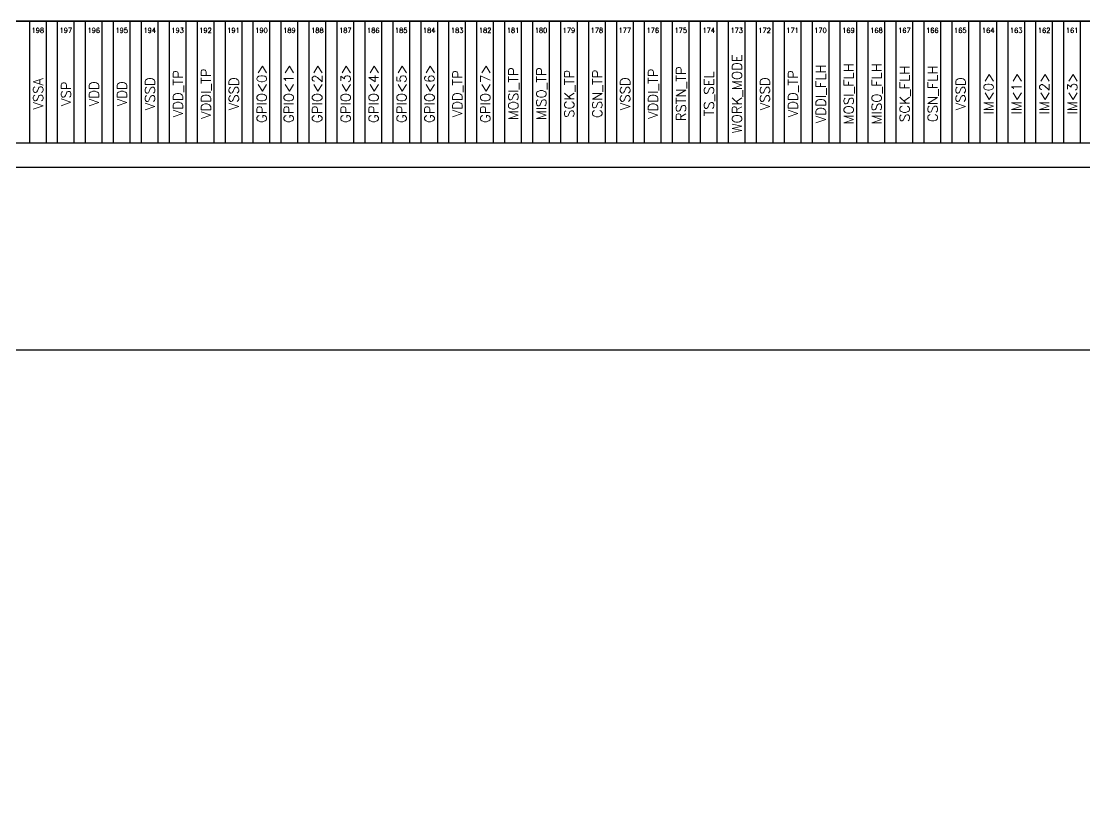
# Model space of a CAD drawing. Header units: millimetres. Extents: x 1862 to 2439, y 367 to 860.
# Drawn here: x 2049.715 to 2054.091, y 553.343 to 556.543 of the extents above; entities that cross this region are included whole.
import ezdxf
from ezdxf.enums import TextEntityAlignment as Align

# ---------------------------------------------------------------- set-up
doc = ezdxf.new("R2010")
doc.units = ezdxf.units.MM
for name, color, linetype in [('DIM（标注）', 3, 'Continuous'), ('FPC', 7, 'Continuous'), ('标 注', 3, 'Continuous')]:
    doc.layers.add(name, color=color, linetype=linetype)
doc.styles.get("Standard").update_dxf_attribs({"font": 'txt', "bigfont": 'gbcbig.shx'})
doc.styles.add('宋体', font='')
doc.styles.get('宋体').set_extended_font_data('SimSun')
doc.dimstyles.new('LYLCM', dxfattribs={"dimtxt": 3, "dimasz": 1.2, "dimexe": 0.2, "dimexo": 0.2, "dimgap": 0.09, "dimtad": 0, "dimzin": 0, "dimdsep": 46, "dimtxsty": '宋体', "dimcen": 0.1, "dimadec": 0, "dimazin": 0, "dimtfac": 1, "dimtofl": 0, "dimtmove": 0, "dimatfit": 0, "dimldrblk": 'CLOSEDBLANK', "dimfxl": 1, "dimtolj": 1, "dimtzin": 0, "dimarcsym": 0})

# ---------------------------------------------------------------- blocks, each defined once
blk = doc.blocks.new('LCD')
at = {"color": 6}
blk.add_line((7370.5424, -538.5852), (7424.3824, -538.5852), dxfattribs=at)
for points in [[(7382.0249, -538.4852), (7412.8999, -538.4852), (7412.8999, -537.9852), (7382.0249, -537.9852)], [(7389.4349, -538.4852), (7389.5049, -538.4852), (7389.5049, -537.9852), (7389.4349, -537.9852)], [(7389.5499, -538.4852), (7389.6199, -538.4852), (7389.6199, -537.9852), (7389.5499, -537.9852)], [(7389.6649, -538.4852), (7389.7349, -538.4852), (7389.7349, -537.9852), (7389.6649, -537.9852)], [(7389.7799, -538.4852), (7389.8499, -538.4852), (7389.8499, -537.9852), (7389.7799, -537.9852)], [(7389.8949, -538.4852), (7389.9649, -538.4852), (7389.9649, -537.9852), (7389.8949, -537.9852)], [(7390.0099, -538.4852), (7390.0799, -538.4852), (7390.0799, -537.9852), (7390.0099, -537.9852)], [(7390.1249, -538.4852), (7390.1949, -538.4852), (7390.1949, -537.9852), (7390.1249, -537.9852)], [(7390.2399, -538.4852), (7390.3099, -538.4852), (7390.3099, -537.9852), (7390.2399, -537.9852)], [(7390.3549, -538.4852), (7390.4249, -538.4852), (7390.4249, -537.9852), (7390.3549, -537.9852)], [(7390.4699, -538.4852), (7390.5399, -538.4852), (7390.5399, -537.9852), (7390.4699, -537.9852)], [(7390.5849, -538.4852), (7390.6549, -538.4852), (7390.6549, -537.9852), (7390.5849, -537.9852)], [(7390.6999, -538.4852), (7390.7699, -538.4852), (7390.7699, -537.9852), (7390.6999, -537.9852)], [(7390.8149, -538.4852), (7390.8849, -538.4852), (7390.8849, -537.9852), (7390.8149, -537.9852)], [(7390.9299, -538.4852), (7390.9999, -538.4852), (7390.9999, -537.9852), (7390.9299, -537.9852)], [(7391.0449, -538.4852), (7391.1149, -538.4852), (7391.1149, -537.9852), (7391.0449, -537.9852)], [(7391.1599, -538.4852), (7391.2299, -538.4852), (7391.2299, -537.9852), (7391.1599, -537.9852)], [(7391.2749, -538.4852), (7391.3449, -538.4852), (7391.3449, -537.9852), (7391.2749, -537.9852)], [(7391.3899, -538.4852), (7391.4599, -538.4852), (7391.4599, -537.9852), (7391.3899, -537.9852)], [(7391.5049, -538.4852), (7391.5749, -538.4852), (7391.5749, -537.9852), (7391.5049, -537.9852)], [(7391.6199, -538.4852), (7391.6899, -538.4852), (7391.6899, -537.9852), (7391.6199, -537.9852)], [(7391.7349, -538.4852), (7391.8049, -538.4852), (7391.8049, -537.9852), (7391.7349, -537.9852)], [(7391.8499, -538.4852), (7391.9199, -538.4852), (7391.9199, -537.9852), (7391.8499, -537.9852)], [(7391.9649, -538.4852), (7392.0349, -538.4852), (7392.0349, -537.9852), (7391.9649, -537.9852)], [(7392.0799, -538.4852), (7392.1499, -538.4852), (7392.1499, -537.9852), (7392.0799, -537.9852)], [(7392.1949, -538.4852), (7392.2649, -538.4852), (7392.2649, -537.9852), (7392.1949, -537.9852)], [(7392.3099, -538.4852), (7392.3799, -538.4852), (7392.3799, -537.9852), (7392.3099, -537.9852)], [(7392.4249, -538.4852), (7392.4949, -538.4852), (7392.4949, -537.9852), (7392.4249, -537.9852)], [(7392.5399, -538.4852), (7392.6099, -538.4852), (7392.6099, -537.9852), (7392.5399, -537.9852)], [(7392.6549, -538.4852), (7392.7249, -538.4852), (7392.7249, -537.9852), (7392.6549, -537.9852)], [(7392.7699, -538.4852), (7392.8399, -538.4852), (7392.8399, -537.9852), (7392.7699, -537.9852)], [(7392.8849, -538.4852), (7392.9549, -538.4852), (7392.9549, -537.9852), (7392.8849, -537.9852)], [(7392.9999, -538.4852), (7393.0699, -538.4852), (7393.0699, -537.9852), (7392.9999, -537.9852)], [(7393.1149, -538.4852), (7393.1849, -538.4852), (7393.1849, -537.9852), (7393.1149, -537.9852)], [(7393.2299, -538.4852), (7393.2999, -538.4852), (7393.2999, -537.9852), (7393.2299, -537.9852)], [(7393.3449, -538.4852), (7393.4149, -538.4852), (7393.4149, -537.9852), (7393.3449, -537.9852)], [(7393.4599, -538.4852), (7393.5299, -538.4852), (7393.5299, -537.9852), (7393.4599, -537.9852)], [(7393.5749, -538.4852), (7393.6449, -538.4852), (7393.6449, -537.9852), (7393.5749, -537.9852)], [(7393.6899, -538.4852), (7393.7599, -538.4852), (7393.7599, -537.9852), (7393.6899, -537.9852)]]:
    blk.add_lwpolyline(points, close=True, dxfattribs=at)
for s, p in [('198', (7389.4699, -538.0227)), ('197', (7389.5849, -538.0227)), ('196', (7389.6999, -538.0227)), ('195', (7389.8149, -538.0227)), ('194', (7389.9299, -538.0227)), ('193', (7390.0449, -538.0227)), ('192', (7390.1599, -538.0227)), ('191', (7390.2749, -538.0227)), ('190', (7390.3899, -538.0227)), ('189', (7390.5049, -538.0227)), ('188', (7390.6199, -538.0227)), ('187', (7390.7349, -538.0227)), ('186', (7390.8499, -538.0227)), ('185', (7390.9649, -538.0227)), ('184', (7391.0799, -538.0227)), ('183', (7391.1949, -538.0227)), ('182', (7391.3099, -538.0227)), ('181', (7391.4249, -538.0227)), ('180', (7391.5399, -538.0227)), ('179', (7391.6549, -538.0227)), ('178', (7391.7699, -538.0227)), ('177', (7391.8849, -538.0227)), ('176', (7391.9999, -538.0227)), ('175', (7392.1149, -538.0227)), ('174', (7392.2299, -538.0227)), ('173', (7392.3449, -538.0227)), ('172', (7392.4599, -538.0227)), ('171', (7392.5749, -538.0227)), ('170', (7392.6899, -538.0227)), ('169', (7392.8049, -538.0227)), ('168', (7392.9199, -538.0227)), ('167', (7393.0349, -538.0227)), ('166', (7393.1499, -538.0227)), ('165', (7393.2649, -538.0227)), ('164', (7393.3799, -538.0227)), ('163', (7393.4949, -538.0227)), ('162', (7393.6099, -538.0227)), ('161', (7393.7249, -538.0227))]:
    blk.add_text(s, height=0.02, dxfattribs=at).set_placement(p, align=Align.MIDDLE_CENTER)
for s, p in [('WORK_MODE', (7392.3461, -538.2832)), ('VDD_TP', (7390.0461, -538.2832)), ('VDDI_TP', (7390.1611, -538.2832)), ('GPIO<0>', (7390.3911, -538.2832)), ('GPIO<1>', (7390.5021, -538.2832)), ('GPIO<2>', (7390.6191, -538.2832)), ('GPIO<3>', (7390.7361, -538.2832)), ('GPIO<4>', (7390.8511, -538.2832)), ('GPIO<5>', (7390.9661, -538.2832)), ('GPIO<6>', (7391.0811, -538.2832)), ('VDD_TP', (7391.1961, -538.2832)), ('GPIO<7>', (7391.3111, -538.2832)), ('MOSI_TP', (7391.4261, -538.2832)), ('MISO_TP', (7391.5411, -538.2832)), ('SCK_TP', (7391.6561, -538.2832)), ('CSN_TP', (7391.7711, -538.2832)), ('VDDI_TP', (7392.0011, -538.2832)), ('RSTN_TP', (7392.1161, -538.2832)), ('TS_SEL', (7392.2311, -538.2832)), ('VDD_TP', (7392.5761, -538.2832)), ('VDDI_FLH', (7392.6911, -538.2832)), ('MOSI_FLH', (7392.8061, -538.2832)), ('MISO_FLH', (7392.9211, -538.2832)), ('SCK_FLH', (7393.0361, -538.2832)), ('CSN_FLH', (7393.1511, -538.2832)), ('VSSA', (7389.4711, -538.2832)), ('VSP', (7389.5861, -538.2832)), ('VDD', (7389.7011, -538.2832)), ('VDD', (7389.8161, -538.2832)), ('VSSD', (7389.9311, -538.2832)), ('VSSD', (7390.2761, -538.2832)), ('VSSD', (7391.8861, -538.2832)), ('VSSD', (7392.4611, -538.2832)), ('VSSD', (7393.2661, -538.2832)), ('IM<0>', (7393.3811, -538.2832)), ('IM<1>', (7393.4961, -538.2832)), ('IM<2>', (7393.6111, -538.2832)), ('IM<3>', (7393.7261, -538.2832))]:
    blk.add_text(s, height=0.04, rotation=90, dxfattribs=at).set_placement(p, align=Align.MIDDLE_CENTER)
blk = doc.blocks.new('f')
at = {"layer": '标 注', "color": 7}
blk.add_line((7244.2204, -553.3534), (7288.2704, -553.3534), dxfattribs=at)
blk = doc.blocks.new('*D75')
at = {"layer": 'Defpoints', "color": 0, "transparency": 16777216}
for p in [(2030.0271, 553.3426), (2000.2534, 510.1037), (2051.476, 510.1037)]:
    blk.add_point(p, dxfattribs=at)
at = {"layer": 'DIM（标注）', "color": 0, "lineweight": -2, "transparency": 16777216}
for p, q in [((2029.8271, 553.3426), (2000.0534, 553.3426)), ((2000.2534, 552.1426), (2000.2534, 542.3299)), ((2000.2534, 511.3037), (2000.2534, 521.1164)), ((2051.276, 510.1037), (2000.0534, 510.1037))]:
    blk.add_line(p, q, dxfattribs=at)
at = {"layer": 'DIM（标注）', "color": 0, "transparency": 16777216}
for points in [[(2000.0534, 552.1426), (2000.4534, 552.1426), (2000.2534, 553.3426)], [(2000.0534, 511.3037), (2000.4534, 511.3037), (2000.2534, 510.1037)]]:
    blk.add_solid(points, dxfattribs=at)
at = {"layer": 'DIM（标注）', "color": 0, "transparency": 16777216, "insert": (2000.2534, 531.7232), "char_height": 3, "attachment_point": 5, "rotation": 90, "style": '宋体'}
blk.add_mtext('\\A1;43.24%%P0.5', dxfattribs=at)
blk = doc.blocks.new('_ClosedBlank')
at = {"color": 0, "linetype": 'ByBlock', "lineweight": -2}
for p, q in [((-1, 0.1667), (0, 0)), ((-1, 0.1667), (-1, -0.1667)), ((0, 0), (-1, -0.1667))]:
    blk.add_line(p, q, dxfattribs=at)

msp = doc.modelspace()

# ---------------------------------------------------------------- linework, layer by layer
at = {"layer": 'FPC', "color": 30}
msp.add_line((2041.9412, 556.5426), (2073.6112, 556.5426), dxfattribs=at)

# ---------------------------------------------------------------- block references
at = {"layer": '标 注', "color": 7}
for name, p in [('f', (-5206.9451, 1108.546)), ('LCD', (-5339.6862, 1094.5278))]:
    msp.add_blockref(name, p, dxfattribs=at)

# ---------------------------------------------------------------- dimensions: what is measured, and where the dimension line sits
at = {"layer": 'DIM（标注）'}
dim = msp.add_linear_dim(base=(2000.2534, 510.1037), p1=(2030.0271, 553.3426), p2=(2051.476, 510.1037), angle=90, text='<>%%P0.5', dimstyle='LYLCM', dxfattribs=at)
dim.commit()
dim.dimension.update_dxf_attribs({"geometry": '*D75', "text_midpoint": (2000.2534, 531.7232)})

doc.saveas('drawing.dxf')
